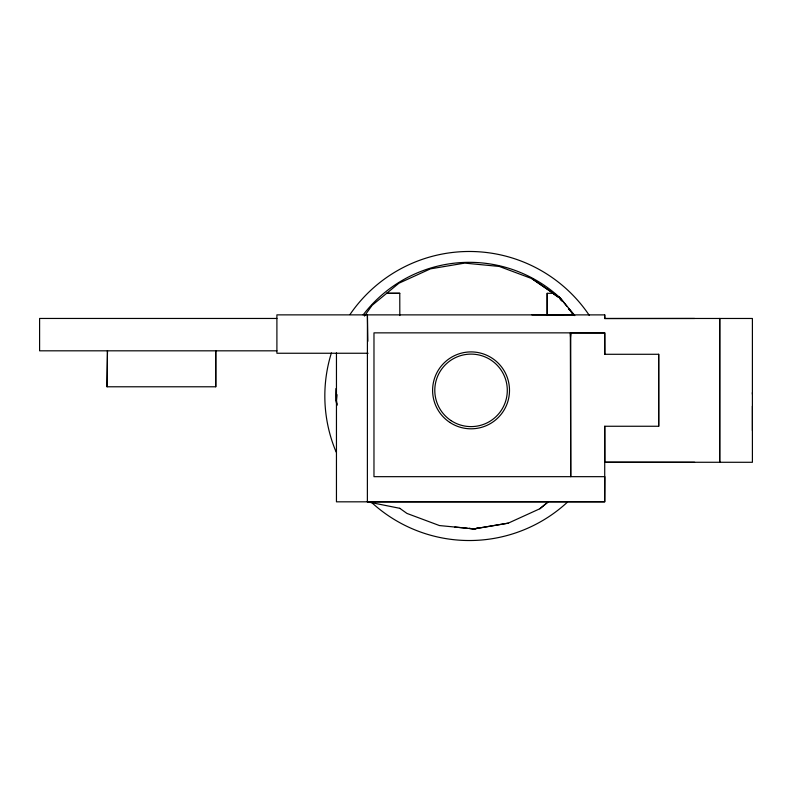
<?xml version="1.0" encoding="UTF-8"?>
<svg xmlns="http://www.w3.org/2000/svg" width="792" height="792" viewBox="0 0 792 792"><rect width="100%" height="100%" fill="white"/><g stroke="black" fill="none" stroke-linecap="round" stroke-linejoin="round"><path stroke-width="1.19" d="M604.732 314.879L604.732 318.562L604.722 314.889L276.903 314.87L276.903 353.252L368.102 353.252M399.772 508.306L367.379 501.831L367.419 314.879L367.884 341.253M574.794 315.622L560.479 298.247L553.113 293.307L547.183 293.307L547.183 314.879L574.19 314.879L568.399 308.603L569.834 310.464M367.419 501.831L604.712 501.781L604.841 476.665L373.973 476.675L373.982 332.858L570.349 332.858L570.735 476.675L570.745 332.858L604.741 332.887L604.781 354.291L658.716 354.281L658.746 426.254L604.741 426.264L604.712 501.781L336.452 501.831L336.461 352.856M752.4 430.541L752.4 406.128M752.4 394.208L752.4 392.476M570.676 335.303L570.745 332.868L604.732 332.878L604.781 354.291M337.036 394.693L336.461 400.643L337.055 404.187M364.459 316.038L372.101 305.316L398.881 283.239L430.472 268.844L464.706 263.112L499.257 266.439L531.779 278.586L560.469 298.297L567.102 306.593M531.779 278.586L560.479 298.247A133.561 133.561 0 0 0 363.132 314.919M508.236 523.156L473.982 528.888L469.032 528.413L474.002 528.888L508.236 523.156L539.827 508.761L548.133 501.91M539.827 508.761L548.282 501.791M473.854 528.888L478.318 528.165L473.982 528.888L439.451 525.561L406.93 513.414L399.772 508.306M107.049 386.783L107.465 350.816L107.049 386.783L215.761 386.783L215.761 350.826M399.772 293.288L386.664 293.307L399.772 293.288L399.821 315.562M276.903 318.463L39.6 318.453L39.6 350.816L276.903 350.826M604.85 318.473L752.4 318.473L752.4 462.29L604.712 462.231L694.604 462.29M604.712 318.552L694.604 318.473M531.917 314.85L563.528 314.879M604.741 426.264L604.831 462.28M658.667 354.281L658.677 426.254M454.816 527.046L467.24 528.244M560.38 298.386L553.103 293.307L557.39 296.772M562.32 301.435L560.033 298.742L561.548 300.544M571.349 312.266L573.606 314.978M568.567 308.435L573.725 314.879M337.055 405.356L335.877 400.554A133.561 133.561 0 0 1 335.996 388.535M570.349 332.858L570.547 337.105M547.183 293.307L547.193 315.513M215.751 350.816L215.751 386.773M567.3 502.276A144.53 144.53 0 0 1 371.676 502.524M336.125 452.004A144.53 144.53 0 0 1 331.393 352.935M349.935 314.592A144.53 144.53 0 0 1 589.278 315.345M719.71 318.473L719.72 462.29L719.77 318.473M449.876 422.453A38.452 38.452 0 0 0 509.434 392.644A38.452 38.452 0 0 0 453.836 355.974A38.452 38.452 0 0 0 449.876 422.453M451.084 420.621A36.254 36.254 0 0 0 507.236 392.515A36.254 36.254 0 0 0 454.826 357.935A36.254 36.254 0 0 0 451.084 420.621"/></g></svg>
